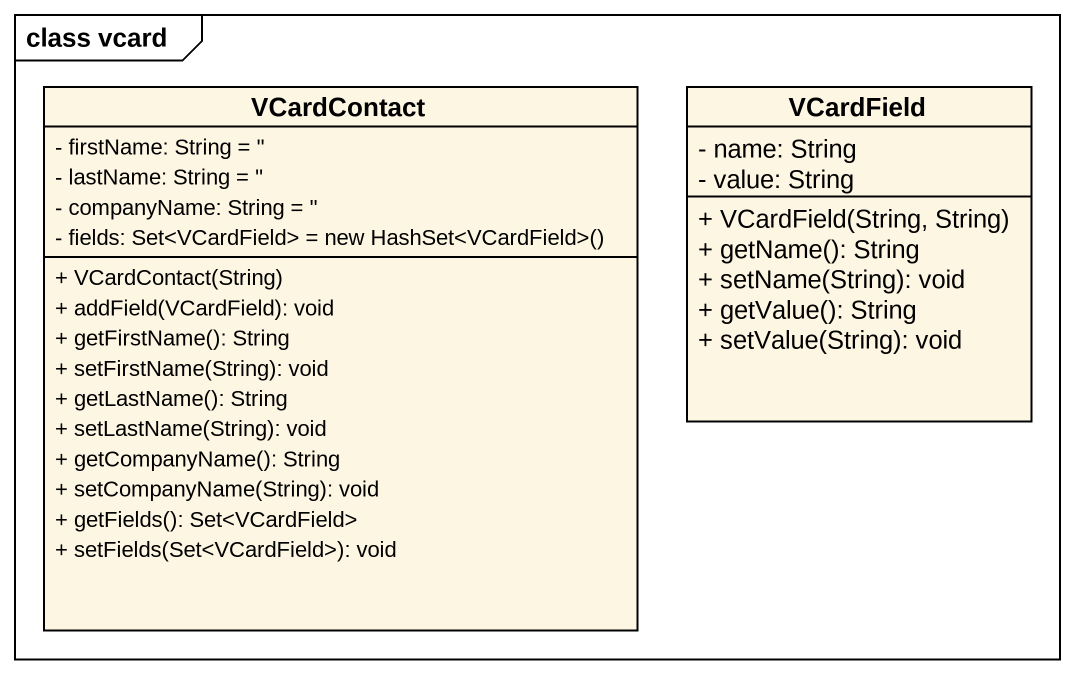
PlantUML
@startuml
mainframe class vcard
hide circle
hide empty members
skinparam classAttributeIconSize 0
class VCardContact {
  - firstName: String = ''
  - lastName: String = ''
  - companyName: String = ''
  {field} - fields: Set<VCardField> = new HashSet<VCardField>()
  + VCardContact(String)
  + addField(VCardField): void
  + getFirstName(): String
  + setFirstName(String): void
  + getLastName(): String
  + setLastName(String): void
  + getCompanyName(): String
  + setCompanyName(String): void
  + getFields(): Set<VCardField>
  + setFields(Set<VCardField>): void
}
class VCardField {
  - name: String
  - value: String
  + VCardField(String, String)
  + getName(): String
  + setName(String): void
  + getValue(): String
  + setValue(String): void
}
@enduml
